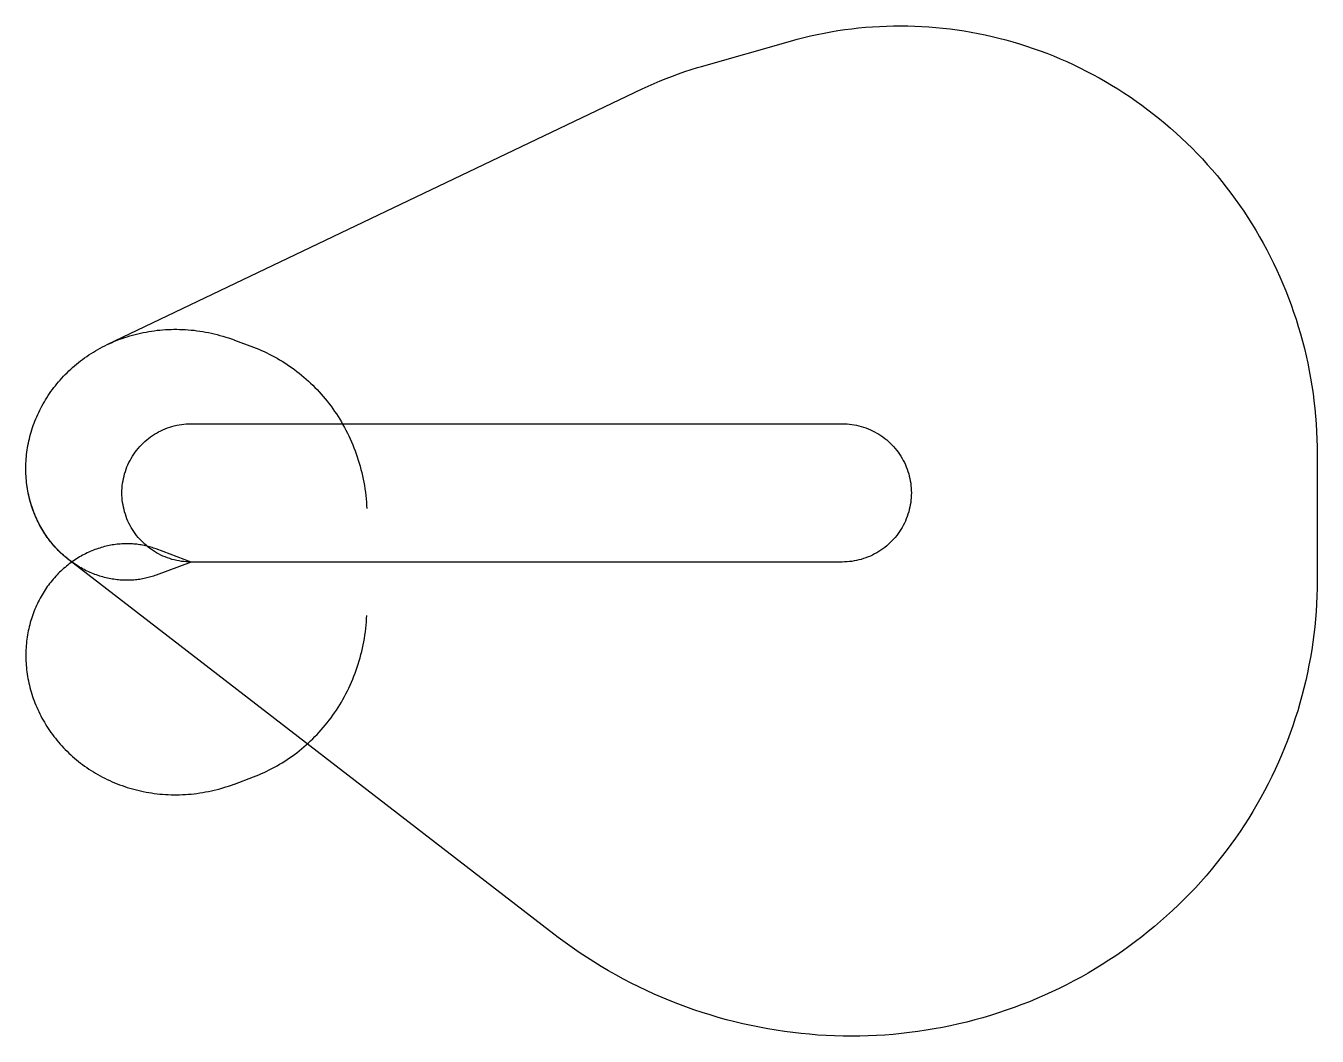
# Model space of a CAD drawing. Header units: metres. Extents: x -3536 to 24100, y -10142 to 11469.
import ezdxf

# ---------------------------------------------------------------- set-up
doc = ezdxf.new("R2010")
doc.units = ezdxf.units.M

msp = doc.modelspace()

# ---------------------------------------------------------------- linework, layer by layer
at = {"layer": 'NorminalTrack', "color": 1}
msp.add_lwpolyline([(0, 0), (0, 0), (-52, 1), (-103, 4), (-155, 8), (-206, 14), (-257, 22), (-307, 32), (-358, 44), (-408, 57), (-457, 72), (-506, 89), (-554, 108), (-601, 128), (-648, 150), (-694, 173), (-739, 198), (-784, 225), (-827, 253), (-869, 282), (-910, 313), (-950, 346), (-989, 380), (-1027, 415), (-1064, 452), (-1099, 489), (-1133, 528), (-1165, 568), (-1196, 610), (-1226, 652), (-1254, 695), (-1281, 739), (-1306, 784), (-1329, 830), (-1351, 877), (-1371, 925), (-1390, 973), (-1406, 1022), (-1421, 1071), (-1435, 1121), (-1446, 1171), (-1456, 1222), (-1464, 1273), (-1471, 1324), (-1475, 1376), (-1478, 1427), (-1479, 1479), (-1478, 1530), (-1475, 1582), (-1471, 1633), (-1464, 1684), (-1456, 1735), (-1446, 1786), (-1435, 1836), (-1421, 1886), (-1406, 1936), (-1390, 1984), (-1371, 2033), (-1351, 2080), (-1329, 2127), (-1306, 2173), (-1281, 2218), (-1254, 2262), (-1226, 2306), (-1196, 2348), (-1165, 2389), (-1133, 2429), (-1099, 2468), (-1064, 2506), (-1027, 2542), (-989, 2578), (-950, 2611), (-910, 2644), (-869, 2675), (-827, 2705), (-784, 2733), (-739, 2759), (-694, 2784), (-648, 2808), (-601, 2830), (-554, 2850), (-506, 2868), (-457, 2885), (-408, 2900), (-358, 2913), (-307, 2925), (-257, 2935), (-206, 2943), (-155, 2949), (-103, 2954), (-52, 2956), (0, 2957), (0, 2957), (13936, 2957), (13936, 2957), (13988, 2956), (14039, 2954), (14091, 2949), (14142, 2943), (14193, 2935), (14244, 2925), (14294, 2913), (14344, 2900), (14393, 2885), (14442, 2868), (14490, 2850), (14538, 2830), (14584, 2808), (14630, 2784), (14676, 2759), (14720, 2733), (14763, 2705), (14805, 2675), (14847, 2644), (14887, 2611), (14926, 2578), (14963, 2542), (15000, 2506), (15035, 2468), (15069, 2429), (15101, 2389), (15133, 2348), (15162, 2306), (15190, 2262), (15217, 2218), (15242, 2173), (15265, 2127), (15287, 2080), (15307, 2033), (15326, 1984), (15343, 1936), (15358, 1886), (15371, 1836), (15383, 1786), (15392, 1735), (15401, 1684), (15407, 1633), (15411, 1582), (15414, 1530), (15415, 1479), (15414, 1427), (15411, 1376), (15407, 1324), (15401, 1273), (15392, 1222), (15383, 1171), (15371, 1121), (15358, 1071), (15343, 1022), (15326, 973), (15307, 925), (15287, 877), (15265, 830), (15242, 784), (15217, 739), (15190, 695), (15162, 652), (15133, 610), (15101, 568), (15069, 528), (15035, 489), (15000, 452), (14963, 415), (14926, 380), (14887, 346), (14847, 313), (14805, 282), (14763, 253), (14720, 225), (14676, 198), (14630, 173), (14584, 150), (14538, 128), (14490, 108), (14442, 89), (14393, 72), (14344, 57), (14294, 44), (14244, 32), (14193, 22), (14142, 14), (14091, 8), (14039, 4), (13988, 1), (13936, 0), (0, 0)], dxfattribs=at)
at = {"layer": 'WindSpiral', "color": 5}
for points in [[(0, 0), (-747, -280), (-774, -290), (-802, -300), (-831, -309), (-859, -318), (-888, -326), (-918, -334), (-947, -341), (-977, -348), (-1007, -354), (-1037, -360), (-1068, -366), (-1099, -371), (-1130, -375), (-1161, -379), (-1192, -382), (-1224, -385), (-1256, -387), (-1288, -389), (-1320, -390), (-1353, -391), (-1385, -391), (-1418, -390), (-1451, -389), (-1484, -387), (-1517, -385), (-1551, -382), (-1584, -379), (-1618, -375), (-1651, -370), (-1685, -365), (-1718, -359), (-1752, -352), (-1786, -345), (-1820, -337), (-1854, -329), (-1887, -320), (-1921, -310), (-1955, -300), (-1989, -289), (-2022, -277), (-2056, -265), (-2090, -252), (-2123, -239), (-2156, -225), (-2190, -210), (-2223, -194), (-2256, -178), (-2289, -162), (-2321, -144), (-2354, -126), (-2386, -108), (-2419, -88), (-2451, -68), (-2482, -48), (-2514, -27), (-2545, -5), (-2576, 18), (-2607, 41), (-2637, 65), (-2667, 89), (-2697, 114), (-2727, 140), (-2756, 166), (-2785, 193), (-2813, 220), (-2841, 248), (-2869, 277), (-2897, 306), (-2923, 336), (-2950, 367), (-2976, 398), (-3002, 429), (-3027, 461), (-3052, 494), (-3076, 527), (-3099, 561), (-3123, 596), (-3145, 631), (-3168, 666), (-3189, 702), (-3210, 738), (-3231, 775), (-3251, 813), (-3270, 851), (-3289, 889), (-3307, 928), (-3325, 967), (-3341, 1007), (-3358, 1047), (-3373, 1088), (-3388, 1129), (-3403, 1170), (-3416, 1212), (-3429, 1254), (-3441, 1297), (-3453, 1340), (-3464, 1383), (-3474, 1427), (-3483, 1471), (-3492, 1515), (-3500, 1560), (-3507, 1605), (-3513, 1650), (-3519, 1695), (-3524, 1741), (-3528, 1787), (-3531, 1833), (-3534, 1879), (-3535, 1926), (-3536, 1972), (-3536, 2019), (-3535, 2066), (-3534, 2113), (-3531, 2160), (-3528, 2208), (-3524, 2255), (-3519, 2303), (-3513, 2350), (-3506, 2398), (-3499, 2446), (-3491, 2493), (-3481, 2541), (-3471, 2589), (-3460, 2636), (-3448, 2684), (-3436, 2732), (-3422, 2779), (-3408, 2826), (-3392, 2874), (-3376, 2921), (-3359, 2968), (-3341, 3015), (-3322, 3061), (-3303, 3108), (-3282, 3154), (-3261, 3200), (-3238, 3246), (-3215, 3292), (-3191, 3337), (-3166, 3382), (-3140, 3427), (-3114, 3471), (-3086, 3515), (-3058, 3559), (-3029, 3602), (-2999, 3645), (-2968, 3687), (-2936, 3730), (-2904, 3771), (-2870, 3812), (-2836, 3853), (-2801, 3893), (-2766, 3933), (-2729, 3972), (-2692, 4011), (-2654, 4049), (-2615, 4087), (-2575, 4124), (-2535, 4160), (-2493, 4196), (-2451, 4232), (-2409, 4266), (-2365, 4300), (-2321, 4333), (-2277, 4366), (-2231, 4398), (-2185, 4429), (-2138, 4459), (-2091, 4489), (-2043, 4518), (-1994, 4546), (-1944, 4574), (-1894, 4600), (-1844, 4626), (-1793, 4651), (-1793, 4651), (9655, 10122), (9782, 10181), (9910, 10238), (10039, 10293), (10170, 10346), (10301, 10396), (10433, 10445), (10567, 10491), (10701, 10534), (10836, 10576), (10924, 10601), (12826, 11143), (12969, 11182), (13112, 11219), (13257, 11253), (13402, 11285), (13548, 11315), (13695, 11342), (13842, 11366), (13990, 11388), (14138, 11407), (14287, 11424), (14436, 11438), (14585, 11449), (14735, 11458), (14885, 11464), (15036, 11468), (15187, 11469), (15337, 11467), (15488, 11463), (15639, 11456), (15790, 11447), (15941, 11435), (16092, 11420), (16243, 11402), (16393, 11382), (16544, 11359), (16694, 11334), (16843, 11306), (16993, 11275), (17142, 11242), (17290, 11206), (17438, 11167), (17586, 11126), (17733, 11082), (17879, 11036), (18025, 10987), (18170, 10935), (18314, 10881), (18457, 10824), (18599, 10765), (18741, 10703), (18881, 10639), (19021, 10572), (19159, 10503), (19297, 10431), (19433, 10356), (19568, 10280), (19702, 10200), (19835, 10119), (19966, 10035), (20096, 9948), (20224, 9860), (20351, 9769), (20477, 9675), (20601, 9580), (20724, 9482), (20844, 9382), (20964, 9280), (21081, 9175), (21197, 9069), (21311, 8960), (21424, 8849), (21534, 8736), (21643, 8622), (21749, 8505), (21854, 8386), (21957, 8265), (22057, 8143), (22156, 8018), (22253, 7892), (22347, 7764), (22439, 7634), (22529, 7502), (22617, 7369), (22703, 7234), (22786, 7097), (22867, 6959), (22946, 6820), (23022, 6678), (23096, 6536), (23167, 6392), (23236, 6246), (23303, 6100), (23367, 5952), (23428, 5803), (23487, 5652), (23544, 5501), (23597, 5348), (23649, 5194), (23697, 5039), (23743, 4884), (23786, 4727), (23826, 4570), (23864, 4411), (23899, 4252), (23931, 4092), (23961, 3932), (23987, 3770), (24011, 3608), (24032, 3446), (24051, 3283), (24066, 3120), (24079, 2956), (24088, 2792), (24095, 2628), (24099, 2463), (24100, 2316), (24100, -396), (24099, -561), (24094, -727), (24087, -892), (24077, -1057), (24064, -1222), (24048, -1387), (24030, -1552), (24008, -1717), (23983, -1881), (23956, -2045), (23925, -2209), (23892, -2372), (23856, -2535), (23817, -2698), (23775, -2860), (23730, -3021), (23683, -3181), (23632, -3341), (23579, -3501), (23523, -3659), (23464, -3816), (23403, -3973), (23338, -4129), (23271, -4283), (23201, -4437), (23128, -4589), (23053, -4741), (22975, -4891), (22894, -5040), (22810, -5187), (22724, -5334), (22635, -5478), (22544, -5622), (22450, -5764), (22353, -5904), (22254, -6043), (22153, -6180), (22049, -6316), (21942, -6450), (21834, -6582), (21722, -6712), (21609, -6840), (21493, -6967), (21374, -7091), (21254, -7214), (21131, -7335), (21006, -7453), (20879, -7570), (20750, -7684), (20619, -7796), (20485, -7906), (20350, -8014), (20212, -8120), (20073, -8223), (19932, -8323), (19788, -8422), (19644, -8518), (19497, -8611), (19348, -8702), (19198, -8791), (19046, -8877), (18893, -8960), (18738, -9041), (18581, -9119), (18423, -9194), (18264, -9267), (18103, -9337), (17941, -9404), (17777, -9468), (17612, -9530), (17446, -9589), (17279, -9645), (17111, -9698), (16942, -9748), (16771, -9795), (16600, -9839), (16428, -9881), (16255, -9919), (16081, -9954), (15907, -9987), (15732, -10016), (15556, -10042), (15379, -10065), (15202, -10086), (15025, -10103), (14847, -10117), (14669, -10128), (14490, -10135), (14311, -10140), (14132, -10142), (13953, -10140), (13774, -10135), (13595, -10128), (13415, -10117), (13236, -10102), (13057, -10085), (12878, -10065), (12699, -10041), (12520, -10015), (12342, -9985), (12164, -9952), (11987, -9916), (11810, -9877), (11634, -9834), (11458, -9789), (11283, -9740), (11109, -9689), (10936, -9634), (10763, -9576), (10591, -9515), (10420, -9452), (10251, -9385), (10082, -9315), (9914, -9242), (9748, -9166), (9582, -9087), (9418, -9005), (9255, -8921), (9094, -8833), (8934, -8742), (8776, -8649), (8619, -8553), (8463, -8454), (8309, -8352), (8157, -8247), (8007, -8140), (7858, -8030), (7763, -7958), (-2613, 45), (-2643, 69), (-2673, 94), (-2703, 119), (-2732, 145), (-2761, 171), (-2790, 198), (-2819, 226), (-2847, 254), (-2874, 282), (-2902, 312), (-2928, 342), (-2955, 372), (-2981, 404), (-3006, 435), (-3031, 467), (-3056, 500), (-3080, 534), (-3104, 568), (-3127, 602), (-3150, 637), (-3172, 673), (-3193, 709), (-3214, 745), (-3235, 782), (-3254, 820), (-3274, 858), (-3292, 896), (-3310, 935), (-3328, 975), (-3345, 1014), (-3361, 1055), (-3376, 1095), (-3391, 1137), (-3405, 1178), (-3419, 1220), (-3432, 1262), (-3444, 1305), (-3455, 1348), (-3466, 1391), (-3476, 1435), (-3485, 1479), (-3493, 1523), (-3501, 1568), (-3508, 1613), (-3514, 1658), (-3520, 1704), (-3525, 1749), (-3528, 1795), (-3532, 1841), (-3534, 1888), (-3535, 1934), (-3536, 1981), (-3536, 1998)], [(0, 0), (-747, -280), (-774, -290), (-802, -300), (-831, -309), (-859, -318), (-888, -326), (-918, -334), (-947, -341), (-977, -348), (-1007, -354), (-1037, -360), (-1068, -366), (-1099, -371), (-1130, -375), (-1161, -379), (-1192, -382), (-1224, -385), (-1256, -387), (-1288, -389), (-1320, -390), (-1353, -391), (-1385, -391), (-1418, -390), (-1451, -389), (-1484, -387), (-1517, -385), (-1551, -382), (-1584, -379), (-1618, -375), (-1651, -370), (-1685, -365), (-1718, -359), (-1752, -352), (-1786, -345), (-1820, -337), (-1854, -329), (-1887, -320), (-1921, -310), (-1955, -300), (-1989, -289), (-2022, -277), (-2056, -265), (-2090, -252), (-2123, -239), (-2156, -225), (-2190, -210), (-2223, -194), (-2256, -178), (-2289, -162), (-2321, -144), (-2354, -126), (-2386, -108), (-2419, -88), (-2451, -68), (-2482, -48), (-2514, -27), (-2545, -5), (-2576, 18), (-2607, 41), (-2637, 65), (-2667, 89), (-2697, 114), (-2727, 140), (-2756, 166), (-2785, 193), (-2813, 220), (-2841, 248), (-2869, 277), (-2897, 306), (-2923, 336), (-2950, 367), (-2976, 398), (-3002, 429), (-3027, 461), (-3052, 494), (-3076, 527), (-3099, 561), (-3123, 596), (-3145, 631), (-3168, 666), (-3189, 702), (-3210, 738), (-3231, 775), (-3251, 813), (-3270, 851), (-3289, 889), (-3307, 928), (-3325, 967), (-3341, 1007), (-3358, 1047), (-3373, 1088), (-3388, 1129), (-3403, 1170), (-3416, 1212), (-3429, 1254), (-3441, 1297), (-3453, 1340), (-3464, 1383), (-3474, 1427), (-3483, 1471), (-3492, 1515), (-3500, 1560), (-3507, 1605), (-3513, 1650), (-3519, 1695), (-3524, 1741), (-3528, 1787), (-3531, 1833), (-3534, 1879), (-3535, 1926), (-3536, 1972), (-3536, 2019), (-3535, 2066), (-3534, 2113), (-3531, 2160), (-3528, 2208), (-3524, 2255), (-3519, 2303), (-3513, 2350), (-3506, 2398), (-3499, 2446), (-3491, 2493), (-3481, 2541), (-3471, 2589), (-3460, 2636), (-3448, 2684), (-3436, 2732), (-3422, 2779), (-3408, 2826), (-3392, 2874), (-3376, 2921), (-3359, 2968), (-3341, 3015), (-3322, 3061), (-3303, 3108), (-3282, 3154), (-3261, 3200), (-3238, 3246), (-3215, 3292), (-3191, 3337), (-3166, 3382), (-3140, 3427), (-3114, 3471), (-3086, 3515), (-3058, 3559), (-3029, 3602), (-2999, 3645), (-2968, 3687), (-2936, 3730), (-2904, 3771), (-2870, 3812), (-2836, 3853), (-2801, 3893), (-2766, 3933), (-2729, 3972), (-2692, 4011), (-2654, 4049), (-2615, 4087), (-2575, 4124), (-2535, 4160), (-2493, 4196), (-2451, 4232), (-2409, 4266), (-2365, 4300), (-2321, 4333), (-2277, 4366), (-2231, 4398), (-2185, 4429), (-2138, 4459), (-2091, 4489), (-2043, 4518), (-1994, 4546), (-1944, 4574), (-1894, 4600), (-1844, 4626), (-1793, 4651), (-1741, 4675), (-1689, 4699), (-1636, 4721), (-1582, 4743), (-1528, 4764), (-1474, 4783), (-1419, 4802), (-1364, 4820), (-1308, 4837), (-1252, 4854), (-1195, 4869), (-1138, 4883), (-1080, 4896), (-1023, 4909), (-964, 4920), (-906, 4931), (-847, 4940), (-788, 4948), (-728, 4956), (-668, 4962), (-608, 4967), (-548, 4972), (-487, 4975), (-427, 4977), (-366, 4978), (-305, 4978), (-244, 4977), (-182, 4975), (-121, 4972), (-59, 4968), (2, 4962), (64, 4956), (126, 4948), (188, 4940), (249, 4930), (311, 4919), (373, 4907), (434, 4894), (496, 4880), (557, 4865), (618, 4848), (680, 4831), (741, 4812), (801, 4792), (862, 4772), (922, 4750), (927, 4748), (1335, 4595), (1392, 4573), (1449, 4550), (1506, 4526), (1563, 4500), (1619, 4474), (1675, 4447), (1731, 4418), (1786, 4389), (1841, 4358), (1896, 4327), (1950, 4294), (2004, 4261), (2057, 4226), (2109, 4190), (2162, 4154), (2213, 4116), (2264, 4078), (2315, 4038), (2365, 3997), (2415, 3956), (2463, 3913), (2512, 3870), (2559, 3826), (2606, 3780), (2652, 3734), (2698, 3687), (2742, 3639), (2786, 3590), (2830, 3540), (2872, 3489), (2914, 3438), (2955, 3385), (2995, 3332), (3034, 3278), (3072, 3223), (3110, 3168), (3146, 3111), (3182, 3054), (3217, 2996), (3251, 2937), (3283, 2878), (3315, 2818), (3346, 2757), (3376, 2696), (3405, 2634), (3433, 2571), (3460, 2507), (3486, 2443), (3510, 2379), (3534, 2314), (3557, 2248), (3578, 2182), (3598, 2115), (3618, 2048), (3636, 1980), (3653, 1912), (3668, 1843), (3683, 1774), (3696, 1705), (3709, 1635), (3720, 1565), (3730, 1494), (3738, 1424), (3746, 1352), (3752, 1281), (3757, 1209), (3760, 1143)], [(0, 0), (-747, 280), (-774, 290), (-802, 300), (-831, 309), (-859, 318), (-888, 326), (-918, 334), (-947, 341), (-977, 348), (-1007, 354), (-1037, 360), (-1068, 366), (-1099, 371), (-1130, 375), (-1161, 379), (-1192, 382), (-1224, 385), (-1256, 387), (-1288, 389), (-1320, 390), (-1353, 391), (-1385, 391), (-1418, 390), (-1451, 389), (-1484, 387), (-1517, 385), (-1551, 382), (-1584, 379), (-1618, 375), (-1651, 370), (-1685, 365), (-1718, 359), (-1752, 352), (-1786, 345), (-1820, 337), (-1854, 329), (-1887, 320), (-1921, 310), (-1955, 300), (-1989, 289), (-2022, 277), (-2056, 265), (-2090, 252), (-2123, 239), (-2156, 225), (-2190, 210), (-2223, 194), (-2256, 178), (-2289, 162), (-2321, 144), (-2354, 126), (-2386, 108), (-2419, 88), (-2451, 68), (-2482, 48), (-2514, 27), (-2545, 5), (-2576, -18), (-2607, -41), (-2637, -65), (-2667, -89), (-2697, -114), (-2727, -140), (-2756, -166), (-2785, -193), (-2813, -220), (-2841, -248), (-2869, -277), (-2897, -306), (-2923, -336), (-2950, -367), (-2976, -398), (-3002, -429), (-3027, -461), (-3052, -494), (-3076, -527), (-3099, -561), (-3123, -596), (-3145, -631), (-3168, -666), (-3189, -702), (-3210, -738), (-3231, -775), (-3251, -813), (-3270, -851), (-3289, -889), (-3307, -928), (-3325, -967), (-3341, -1007), (-3358, -1047), (-3373, -1088), (-3388, -1129), (-3403, -1170), (-3416, -1212), (-3429, -1254), (-3441, -1297), (-3453, -1340), (-3464, -1383), (-3474, -1427), (-3483, -1471), (-3492, -1515), (-3500, -1560), (-3507, -1605), (-3513, -1650), (-3519, -1695), (-3524, -1741), (-3528, -1787), (-3531, -1833), (-3534, -1879), (-3535, -1926), (-3536, -1972), (-3536, -2019), (-3535, -2066), (-3534, -2113), (-3531, -2160), (-3528, -2208), (-3524, -2255), (-3519, -2303), (-3513, -2350), (-3506, -2398), (-3499, -2446), (-3491, -2493), (-3481, -2541), (-3471, -2589), (-3460, -2636), (-3448, -2684), (-3436, -2732), (-3422, -2779), (-3408, -2826), (-3392, -2874), (-3376, -2921), (-3359, -2968), (-3341, -3015), (-3322, -3061), (-3303, -3108), (-3282, -3154), (-3261, -3200), (-3238, -3246), (-3215, -3292), (-3191, -3337), (-3166, -3382), (-3140, -3427), (-3114, -3471), (-3086, -3515), (-3058, -3559), (-3029, -3602), (-2999, -3645), (-2968, -3687), (-2936, -3730), (-2904, -3771), (-2870, -3812), (-2836, -3853), (-2801, -3893), (-2766, -3933), (-2729, -3972), (-2692, -4011), (-2654, -4049), (-2615, -4087), (-2575, -4124), (-2535, -4160), (-2493, -4196), (-2451, -4232), (-2409, -4266), (-2365, -4300), (-2321, -4333), (-2277, -4366), (-2231, -4398), (-2185, -4429), (-2138, -4459), (-2091, -4489), (-2043, -4518), (-1994, -4546), (-1944, -4574), (-1894, -4600), (-1844, -4626), (-1793, -4651), (-1741, -4675), (-1689, -4699), (-1636, -4721), (-1582, -4743), (-1528, -4764), (-1474, -4783), (-1419, -4802), (-1364, -4820), (-1308, -4837), (-1252, -4854), (-1195, -4869), (-1138, -4883), (-1080, -4896), (-1023, -4909), (-964, -4920), (-906, -4931), (-847, -4940), (-788, -4948), (-728, -4956), (-668, -4962), (-608, -4967), (-548, -4972), (-487, -4975), (-427, -4977), (-366, -4978), (-305, -4978), (-244, -4977), (-182, -4975), (-121, -4972), (-59, -4968), (2, -4962), (64, -4956), (126, -4948), (188, -4940), (249, -4930), (311, -4919), (373, -4907), (434, -4894), (496, -4880), (557, -4865), (618, -4848), (680, -4831), (741, -4812), (801, -4792), (862, -4772), (922, -4750), (927, -4748), (1335, -4595), (1392, -4573), (1449, -4550), (1506, -4526), (1563, -4500), (1619, -4474), (1675, -4447), (1731, -4418), (1786, -4389), (1841, -4358), (1896, -4327), (1950, -4294), (2004, -4261), (2057, -4226), (2109, -4190), (2162, -4154), (2213, -4116), (2264, -4078), (2315, -4038), (2365, -3997), (2415, -3956), (2463, -3913), (2512, -3870), (2559, -3826), (2606, -3780), (2652, -3734), (2698, -3687), (2742, -3639), (2786, -3590), (2830, -3540), (2872, -3489), (2914, -3438), (2955, -3385), (2995, -3332), (3034, -3278), (3072, -3223), (3110, -3168), (3146, -3111), (3182, -3054), (3217, -2996), (3251, -2937), (3283, -2878), (3315, -2818), (3346, -2757), (3376, -2696), (3405, -2634), (3433, -2571), (3460, -2507), (3486, -2443), (3510, -2379), (3534, -2314), (3557, -2248), (3578, -2182), (3598, -2115), (3618, -2048), (3636, -1980), (3653, -1912), (3668, -1843), (3683, -1774), (3696, -1705), (3709, -1635), (3720, -1565), (3730, -1494), (3738, -1424), (3746, -1352), (3752, -1281), (3757, -1209), (3760, -1143)]]:
    msp.add_lwpolyline(points, dxfattribs=at)

doc.saveas('drawing.dxf')
